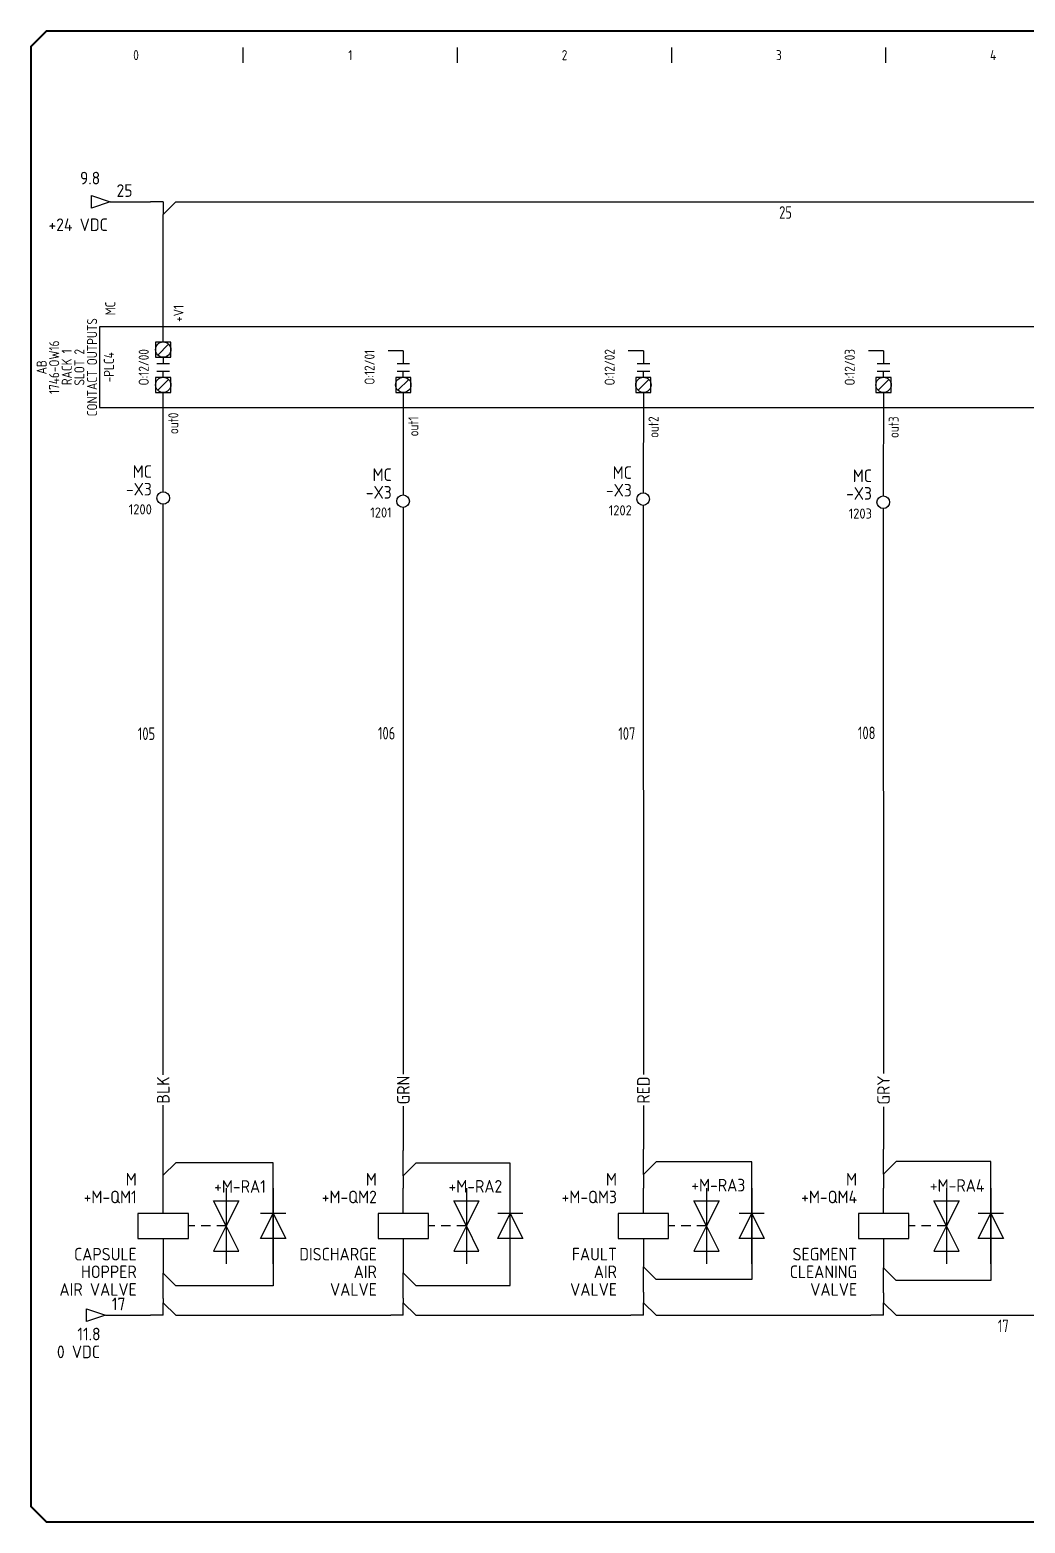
# Model space of a CAD drawing. Header units: millimetres. Extents: x 0 to 840, y 0 to 593.
# Drawn here: x 0 to 395, y 0 to 593 of the extents above; entities that cross this region are included whole.
import ezdxf
from ezdxf.enums import TextEntityAlignment as Align

# ---------------------------------------------------------------- set-up
doc = ezdxf.new("R2010")
doc.units = ezdxf.units.MM
doc.header["$LTSCALE"] = 10
doc.header["$MEASUREMENT"] = 0
for name, color, linetype in [('BLK_0.5mm^2', 7, 'Continuous'), ('BLK_0.75mm^2', 7, 'Continuous'), ('BLU_1.0mm^2', 5, 'Continuous'), ('DESC', 150, 'Continuous'), ('GRN_0.5mm^2', 3, 'Continuous'), ('GRN_2.5mm^2', 3, 'Continuous'), ('GRY_0.5mm^2', 9, 'Continuous'), ('LOC', 8, 'Continuous'), ('MISC', 7, 'Continuous'), ('RED_0.5mm^2', 1, 'Continuous'), ('SYMS', 7, 'Continuous'), ('TAGS', 150, 'Continuous'), ('TERMS', 123, 'Continuous'), ('TITLE', 7, 'Continuous'), ('WIRENO', 72, 'Continuous'), ('WIREREF_DEST', 52, 'Continuous'), ('XREF', 7, 'Continuous')]:
    doc.layers.add(name, color=color, linetype=linetype)
doc.styles.add('ITALIC', font='ITALIC')
doc.styles.add('SIMPLEX', font='simplex')
doc.styles.add('WD_IEC', font='isocp2.shx', dxfattribs={"width": 0.9, "height": 4})

# ---------------------------------------------------------------- blocks, each defined once
blk = doc.blocks.new('PLCIO_2375$$1')
at = {"layer": 'SYMS'}
for p, q in [((70, 16), (70, -16)), ((774, 16), (70, 16)), ((774, 3.59), (774, 16)), ((92.25, 10), (92.25, 4)), ((98.25, 10), (92.25, 10)), ((93.1, 4.85), (97.4, 9.15)), ((98.25, 4), (98.25, 10)), ((190.5, 6.5), (184.5, 6.5)), ((190.5, 6.5), (190.5, 1.5)), ((285.75, 6.5), (279.75, 6.5)), ((285.75, 6.5), (285.75, 1.5)), ((381, 6.5), (375, 6.5)), ((381, 6.5), (381, 1.5)), ((476.25, 6.5), (470.25, 6.5)), ((476.25, 6.5), (476.25, 1.5)), ((571.5, 6.5), (565.5, 6.5)), ((571.5, 6.5), (571.5, 1.5)), ((666.75, 6.5), (660.75, 6.5)), ((666.75, 6.5), (666.75, 1.5)), ((762, 6.5), (756, 6.5)), ((762, 6.5), (762, 1.5)), ((92.25, 4), (98.25, 4)), ((92.75, 1.5), (97.75, 1.5)), ((95.25, 4), (95.25, 1.5)), ((188, 1.5), (193, 1.5)), ((283.25, 1.5), (288.25, 1.5)), ((378.5, 1.5), (383.5, 1.5)), ((473.75, 1.5), (478.75, 1.5)), ((569, 1.5), (574, 1.5)), ((664.25, 1.5), (669.25, 1.5)), ((759.5, 1.5), (764.5, 1.5)), ((772.3, 1.89), (774, 3.59)), ((775.7, -1.5), (772.3, 1.89)), ((92.25, -4), (92.25, -10)), ((98.25, -4), (92.25, -4)), ((92.75, -1.5), (97.75, -1.5)), ((93.1, -9.15), (97.4, -4.85)), ((95.25, -4), (95.25, -1.5)), ((98.25, -10), (98.25, -4)), ((187.5, -4), (187.5, -10)), ((193.5, -4), (187.5, -4)), ((188, -1.5), (193, -1.5)), ((188.35, -9.15), (192.65, -4.85)), ((190.5, -4), (190.5, -1.5)), ((193.5, -10), (193.5, -4)), ((282.75, -4), (282.75, -10)), ((288.75, -4), (282.75, -4)), ((283.25, -1.5), (288.25, -1.5)), ((283.6, -9.15), (287.9, -4.85)), ((285.75, -4), (285.75, -1.5)), ((288.75, -10), (288.75, -4)), ((378, -4), (378, -10)), ((384, -4), (378, -4)), ((378.5, -1.5), (383.5, -1.5)), ((378.85, -9.15), (383.15, -4.85)), ((381, -4), (381, -1.5)), ((384, -10), (384, -4)), ((473.25, -4), (473.25, -10)), ((479.25, -4), (473.25, -4)), ((473.75, -1.5), (478.75, -1.5)), ((474.1, -9.15), (478.4, -4.85)), ((476.25, -4), (476.25, -1.5)), ((479.25, -10), (479.25, -4)), ((568.5, -4), (568.5, -10)), ((574.5, -4), (568.5, -4)), ((569, -1.5), (574, -1.5)), ((569.35, -9.15), (573.65, -4.85)), ((571.5, -4), (571.5, -1.5)), ((574.5, -10), (574.5, -4)), ((663.75, -4), (663.75, -10)), ((669.75, -4), (663.75, -4)), ((664.25, -1.5), (669.25, -1.5)), ((664.6, -9.15), (668.9, -4.85)), ((666.75, -4), (666.75, -1.5)), ((669.75, -10), (669.75, -4)), ((759, -4), (759, -10)), ((765, -4), (759, -4)), ((759.5, -1.5), (764.5, -1.5)), ((759.85, -9.15), (764.15, -4.85)), ((762, -4), (762, -1.5)), ((765, -10), (765, -4)), ((774, -3.2), (775.7, -1.5)), ((774, -16), (774, -3.2)), ((92.25, -10), (98.25, -10)), ((187.5, -10), (193.5, -10)), ((282.75, -10), (288.75, -10)), ((378, -10), (384, -10)), ((473.25, -10), (479.25, -10)), ((568.5, -10), (574.5, -10)), ((663.75, -10), (669.75, -10)), ((759, -10), (765, -10)), ((70, -16), (774, -16))]:
    blk.add_line(p, q, dxfattribs=at)
for centre in [(95.25, 7), (95.25, -7), (190.5, -7), (285.75, -7), (381, -7), (476.25, -7), (571.5, -7), (666.75, -7), (762, -7)]:
    blk.add_circle(centre, 3.04, dxfattribs=at)
at = {"layer": 'SYMS', "style": 'WD_IEC', "width": 0.9}
blk.add_attdef('TERMDESC02R', text='', height=4, rotation=90, dxfattribs=at).set_placement((99.33, 18), align=Align.TOP_LEFT)
for tag, p in [('DESCA02', (92.25, 22)), ('DESCB02', (97.25, 22)), ('DESCC02', (102.25, 22)), ('DESCD02', (107.25, 22)), ('DESCE02', (112.25, 22)), ('DESCA03', (187.5, 22)), ('DESCB03', (192.5, 22)), ('DESCC03', (197.5, 22)), ('DESCD03', (202.5, 22)), ('DESCE03', (207.5, 22)), ('DESCA04', (282.75, 22)), ('DESCB04', (287.75, 22)), ('DESCC04', (292.75, 22)), ('DESCD04', (297.75, 22)), ('DESCE04', (302.75, 22)), ('DESCA05', (378, 22)), ('DESCB05', (383, 22)), ('DESCC05', (388, 22)), ('DESCD05', (393, 22)), ('DESCE05', (398, 22)), ('DESCA06', (473.25, 22)), ('DESCB06', (478.25, 22)), ('DESCC06', (483.25, 22)), ('DESCD06', (488.25, 22)), ('DESCE06', (493.25, 22)), ('DESCA07', (568.5, 22)), ('DESCB07', (573.5, 22)), ('DESCC07', (578.5, 22)), ('DESCD07', (583.5, 22)), ('DESCE07', (588.5, 22)), ('DESCA08', (663.75, 22)), ('DESCB08', (668.75, 22)), ('DESCC08', (673.75, 22)), ('DESCD08', (678.75, 22)), ('DESCE08', (683.75, 22)), ('DESCA09', (759, 22)), ('DESCB09', (764, 22)), ('DESCC09', (769, 22)), ('DESCD09', (774, 22)), ('DESCE09', (779, 22))]:
    blk.add_attdef(tag, p, '', height=4, rotation=90, dxfattribs=at)
at = {"layer": 'SYMS', "style": 'WD_IEC'}
for tag, width, p in [('TERM02R', 0.9, (89.25, 8.5)), ('INST', 0.8, (-47, 0)), ('LOC', 0.8, (-42, 0)), ('MFG', 0.8, (49, 0)), ('CAT', 0.8, (54, 0)), ('LINE1', 0.9, (59, 0)), ('LINE2', 0.9, (64, 0)), ('DESC', 0.9, (69.05, 0)), ('TAG', 0.8, (75.71, 0)), ('TERM02L', 0.9, (89.25, -8.5)), ('TERM03', 0.9, (184.5, -10)), ('TERM04', 0.9, (279.75, -10)), ('TERM05', 0.9, (375, -10)), ('TERM06', 0.9, (470.25, -10)), ('TERM07', 0.9, (565.5, -10)), ('TERM08', 0.9, (660.75, -10)), ('TERM09', 0.9, (756, -10))]:
    blk.add_attdef(tag, text='', height=4, rotation=90, dxfattribs=dict(at, width=width)).set_placement(p, align=Align.CENTER)
at = {"layer": 'SYMS', "style": 'WD_IEC', "width": 0.9, "flags": 1}
for tag, p in [('X2TERM02R', (95.25, 10)), ('X8TERM02L', (95.25, -10)), ('X8TERM03L', (190.5, -10)), ('X8TERM04L', (285.75, -10)), ('X8TERM05L', (381, -10)), ('X8TERM06L', (476.25, -10)), ('X8TERM07L', (571.5, -10)), ('X8TERM08L', (666.75, -10)), ('X8TERM09L', (762, -10))]:
    blk.add_attdef(tag, text='', height=0.64, rotation=90, dxfattribs=at).set_placement(p, align=Align.RIGHT)
at = {"layer": 'SYMS', "style": 'WD_IEC', "width": 0.8}
blk.add_attdef('TAGA02', text='', height=4, rotation=90, dxfattribs=at).set_placement((100.25, 0), align=Align.TOP_CENTER)
for tag, p in [('TAGA03', (185.5, 0)), ('TAGA04', (280.75, 0)), ('TAGA05', (376, 0)), ('TAGA06', (471.25, 0)), ('TAGA07', (566.5, 0)), ('TAGA08', (661.75, 0)), ('TAGA09', (757, 0))]:
    blk.add_attdef(tag, text='', height=4, rotation=90, dxfattribs=at).set_placement(p, align=Align.MIDDLE_CENTER)
at = {"layer": 'SYMS', "linetype": 'Continuous', "style": 'WD_IEC', "width": 0.9, "flags": 9}
blk.add_attdef('ASSYCODE', text='', height=0.64, rotation=90, dxfattribs=at).set_placement((51.72, -7.36), align=Align.CENTER)
at = {"layer": 'SYMS', "style": 'WD_IEC', "width": 0.9}
for tag, p in [('TERMDESC03', (192.5, -11.5)), ('TERMDESC04', (287.75, -11.5)), ('TERMDESC05', (383, -11.5)), ('TERMDESC06', (478.25, -11.5)), ('TERMDESC07', (573.5, -11.5)), ('TERMDESC08', (668.75, -11.5)), ('TERMDESC09', (764, -11.5)), ('TERMDESC02L', (97.25, -18))]:
    blk.add_attdef(tag, text='', height=4, rotation=90, dxfattribs=at).set_placement(p, align=Align.TOP_RIGHT)
blk = doc.blocks.new('acade_title')
at = {"layer": 'SYMS'}
for p, q in [((85, 580), (85, 586)), ((170, 580), (170, 586)), ((255, 580), (255, 586)), ((340, 580), (340, 586))]:
    blk.add_line(p, q, dxfattribs=at)
at = {"layer": 'TITLE', "const_width": 0.784}
blk.add_lwpolyline([(765.79, 7.07), (765.79, 586.36), (759.5, 592.64), (7.07, 592.64), (0.79, 586.36), (0.79, 7.07), (7.07, 0.79), (759.5, 0.79)], close=True, dxfattribs=at)
at = {"layer": 'SYMS', "style": 'WD_IEC', "width": 0.9}
for s, p in [('0', (42.5, 581)), ('1', (127.5, 581)), ('2', (212.5, 581)), ('3', (297.5, 581)), ('4', (382.5, 581))]:
    blk.add_text(s, height=4, dxfattribs=at).set_placement(p, align=Align.CENTER)
at = {"layer": 'TITLE', "color": 1, "style": 'ITALIC'}
for tag, height, p in [('TITLE#1', 3, (806.47, 85.58)), ('TITLE#2', 3, (806.47, 80.5)), ('TITLE#3', 3, (806.47, 75.41)), ('TITLE#4', 3, (806.47, 70.33)), ('DWG#', 4, (806.47, 20.76))]:
    blk.add_attdef(tag, text='', height=height, dxfattribs=at).set_placement(p, align=Align.CENTER)
at = {"layer": 'TITLE', "color": 1, "style": 'SIMPLEX'}
blk.add_attdef('CAD#', (772.63, 49.19), '', height=2.5, rotation=90, dxfattribs=at)
at = {"layer": 'TITLE', "color": 1}
for tag, p, height, style in [('ENGINEER', (783.37, 49.19), 2.5, 'ITALIC'), ('CHKDBY', (813.2, 49.2), 2.5, 'ITALIC'), ('JOB#', (789.06, 41.3), 2.5, 'SIMPLEX'), ('DRAWNBY', (814.95, 41.3), 2.5, 'ITALIC'), ('SCALE', (786.29, 33.76), 2.5, 'SIMPLEX'), ('DATE', (812.8, 33.76), 2.5, 'SIMPLEX'), ('SHTS', (815.9, 6.29), 4, 'ITALIC')]:
    blk.add_attdef(tag, p, '', height=height, dxfattribs=dict(at, style=style))
at = {"layer": 'TITLE', "color": 1, "style": 'ITALIC'}
blk.add_attdef('SH#', text='', height=4, dxfattribs=at).set_placement((799.54, 6.29), align=Align.RIGHT)
at = {"layer": 'TITLE', "color": 7, "flags": 9}
blk.add_attdef('WD_TB', (782.91, 0.79), '', height=3.14, dxfattribs=at)
blk = doc.blocks.new('VSV1')
for p, q in [((0, 2.5), (0, 7.5)), ((12.5, 7.5), (12.5, -7.5)), ((12.5, 0), (10, 5)), ((10, 5), (15, 5)), ((15, 5), (12.5, 0)), ((6.25, 0), (5, 0)), ((9.38, 0), (7.5, 0)), ((12.5, 0), (10, -5)), ((12.5, 0), (10.62, 0)), ((15, -5), (12.5, 0)), ((0, -2.5), (0, -7.5)), ((10, -5), (15, -5))]:
    blk.add_line(p, q)
blk.add_lwpolyline([(-5, 2.5), (-5, -2.5), (5, -2.5), (5, 2.5)], close=True)
at = {"style": 'WD_IEC'}
for tag, p in [('INST', (-5.25, 11.5)), ('LOC', (-5.25, 8)), ('TAG1', (-5.25, 4.5)), ('DESC1', (-5.25, -6.85)), ('DESC2', (-5.25, -10.35)), ('DESC3', (-5.25, -13.85))]:
    blk.add_attdef(tag, text='', height=2.5, dxfattribs=at).set_placement(p, align=Align.RIGHT)
blk.add_attdef('TERM01', text='', height=2, rotation=90, dxfattribs=at).set_placement((-1, 7.5), align=Align.RIGHT)
at = {"style": 'WD_IEC', "flags": 1}
for tag, p, height in [('X2TERM01', (0, 7.5), 0.32), ('X4LINK', (-5, 0), 0.32), ('X1LINK', (12.5, 0), 0.32), ('ASSYCODE', (1, -4), 1), ('FAMILY', (1, -5.5), 1), ('X8TERM02', (0, -7.5), 0.32), ('CATDESC', (1, -7), 1)]:
    blk.add_attdef(tag, p, '', height=height, dxfattribs=at)
at = {"style": 'WD_IEC', "flags": 9}
for tag, p in [('MFG', (-6, 1)), ('CAT', (-6, -1.5))]:
    blk.add_attdef(tag, text='', height=1.5, dxfattribs=at).set_placement(p, align=Align.RIGHT)
at = {"style": 'WD_IEC'}
blk.add_attdef('TERM02', (-1, -7.5), '', height=2, rotation=90, dxfattribs=at)
at = {"lineweight": 9, "style": 'WD_IEC'}
for tag, p in [('NO', (-5.5, -16.5)), ('NC', (-5.5, -20))]:
    blk.add_attdef(tag, text='', height=2.5, dxfattribs=at).set_placement(p, align=Align.TOP_RIGHT)
for tag, p in [('XREFNO', (-4, -16.5)), ('XREFNC', (-4, -20)), ('WDTAGALT', (-3.88, -23.13))]:
    blk.add_attdef(tag, text='', height=2.5, dxfattribs=at).set_placement(p, align=Align.TOP_LEFT)
blk = doc.blocks.new('VDI1')
for p, q in [((0, 7.5), (0, -7.5)), ((0, -2.5), (-2.5, 2.5)), ((-2.5, 2.5), (2.5, 2.5)), ((2.5, 2.5), (0, -2.5)), ((-2.5, -2.5), (2.5, -2.5))]:
    blk.add_line(p, q)
at = {"style": 'WD_IEC'}
for tag, p in [('INST', (-5.5, 10.25)), ('LOC', (-5.5, 6.75)), ('TAG1', (-5.5, 3.25)), ('DESC1', (-5.5, -6.35)), ('DESC2', (-5.5, -9.85)), ('DESC3', (-5.5, -13.35))]:
    blk.add_attdef(tag, text='', height=2.5, dxfattribs=at).set_placement(p, align=Align.RIGHT)
blk.add_attdef('TERM01', text='', height=2, rotation=90, dxfattribs=at).set_placement((-1, 7.5), align=Align.RIGHT)
at = {"style": 'WD_IEC', "flags": 1}
for tag, p, height in [('X2TERM01', (0, 7.5), 0.32), ('ASSYCODE', (1, -4), 1), ('FAMILY', (1, -5.5), 1), ('X8TERM02', (0, -7.5), 0.32), ('WDBLKNAM', (1, -8.5), 1), ('CATDESC', (1, -7), 1)]:
    blk.add_attdef(tag, p, '', height=height, dxfattribs=at)
at = {"style": 'WD_IEC', "flags": 9}
for tag, p in [('MFG', (-5.5, -0.25)), ('CAT', (-5.5, -2.75))]:
    blk.add_attdef(tag, text='', height=1.5, dxfattribs=at).set_placement(p, align=Align.RIGHT)
at = {"style": 'WD_IEC'}
blk.add_attdef('TERM02', (-1, -7.5), '', height=2, rotation=90, dxfattribs=at)
blk = doc.blocks.new('VT0_LGENERIC')
at = {"style": 'WD_IEC'}
blk.add_attdef('COLOR', text='', height=2.5, rotation=90, dxfattribs=at).set_placement((0, 0), align=Align.MIDDLE_CENTER)
at = {"style": 'WD_IEC', "flags": 1}
for tag, p in [('X2TERM01', (0, 4)), ('X8TERM01', (0, -4))]:
    blk.add_attdef(tag, p, '', height=0.16, rotation=90, dxfattribs=at)
at = {"style": 'WD_IEC'}
for tag, p in [('X2_TINY_DOT_DONT_REMOVE', (0, 4)), ('X8_TINY_DOT_DONT_REMOVE', (0, -4))]:
    blk.add_attdef(tag, p, '', height=0.0001, rotation=90, dxfattribs=at)
blk = doc.blocks.new('HA1D3')
blk.add_lwpolyline([(0, 0), (-3.75, -1.25), (-3.75, 1.25)], close=True)
at = {"style": 'WD_IEC'}
for tag, p, height, flags in [('WIRENO', (1.25, 1), 2.5, 8), ('X1TERM01', (0, 0), 0.32, 1)]:
    blk.add_attdef(tag, p, '', height=height, dxfattribs=dict(at, flags=flags))
blk.add_attdef('XREF', text='', height=2.5, dxfattribs=at).set_placement((-5, 0), align=Align.MIDDLE_RIGHT)
at = {"style": 'WD_IEC', "flags": 1}
blk.add_attdef('SIGCODE', text='', height=1, dxfattribs=at).set_placement((-2.5, 1.8), align=Align.RIGHT)
at = {"style": 'WD_IEC'}
blk.add_attdef('DESC1', text='', height=2.5, dxfattribs=at).set_placement((1.25, -1), align=Align.TOP_LEFT)
blk = doc.blocks.new('HT0_821')
for p, q in [((0, -2.5), (0, 2.5)), ((2.5, 0), (0, -2.5))]:
    blk.add_line(p, q)
at = {"style": 'WD_IEC', "flags": 1}
for tag, p in [('X2TERM01', (0, 2.5)), ('WDWSEQ', (1.92, 1.22)), ('X1TERM01', (2.5, 0)), ('X8TERM01', (0, -2.5))]:
    blk.add_attdef(tag, p, '', height=0.4, dxfattribs=at)
blk = doc.blocks.new('HT0_281')
for p in [(0, -2.5), (2.5, 0)]:
    blk.add_line(p, (0, 2.5))
at = {"style": 'WD_IEC', "flags": 1}
for tag, p in [('X2TERM01', (0, 2.5)), ('WDWSEQ', (1.92, 1.22)), ('X1TERM01', (2.5, 0)), ('X8TERM01', (0, -2.5))]:
    blk.add_attdef(tag, p, '', height=0.4, dxfattribs=at)
blk = doc.blocks.new('VT0_281')
for p in [(0, -2.5), (2.5, 0)]:
    blk.add_line(p, (0, 2.5))
at = {"style": 'WD_IEC', "flags": 1}
for tag, p in [('X2TERM01', (0, 2.5)), ('WDWSEQ', (1.92, 1.22)), ('X1TERM01', (2.5, 0)), ('X8TERM01', (0, -2.5))]:
    blk.add_attdef(tag, p, '', height=0.4, dxfattribs=at)
blk = doc.blocks.new('VT0_821')
for p, q in [((0, -2.5), (0, 2.5)), ((2.5, 0), (0, -2.5))]:
    blk.add_line(p, q)
at = {"style": 'WD_IEC', "flags": 1}
for tag, p in [('X2TERM01', (0, 2.5)), ('WDWSEQ', (1.92, 1.22)), ('X1TERM01', (2.5, 0)), ('X8TERM01', (0, -2.5))]:
    blk.add_attdef(tag, p, '', height=0.4, dxfattribs=at)
blk = doc.blocks.new('WD_WNH')
at = {"linetype": 'Continuous', "style": 'WD_IEC', "width": 0.8}
blk.add_attdef('WIRENO', text='', height=2.5, dxfattribs=at).set_placement((0, 0.75), align=Align.CENTER)
at = {"style": 'WD_IEC', "flags": 1}
for tag, p in [('W08USER', (0, 0.375)), ('W04USER', (0, 0.875)), ('W05USER', (0, 0.75)), ('W09USER', (0, 0.25)), ('W03USER', (0, 1)), ('W06USER', (0, 0.625)), ('W07USER', (0, 0.5)), ('W02USER', (0, 1.125)), ('W01USER', (0, 1.25)), ('W10USER', (0, 0.125))]:
    blk.add_attdef(tag, text='', height=0.08, dxfattribs=at).set_placement(p, align=Align.CENTER)
blk = doc.blocks.new('WD_WNV')
at = {"linetype": 'Continuous', "style": 'WD_IEC', "width": 0.8}
blk.add_attdef('WIRENO', text='', height=2.5, dxfattribs=at).set_placement((-1.6, 0), align=Align.MIDDLE_RIGHT)
at = {"style": 'WD_IEC', "flags": 1}
for tag, p in [('W08USER', (-1, 0.375)), ('W04USER', (-1, 0.875)), ('W05USER', (-1, 0.75)), ('W09USER', (-1, 0.25)), ('W03USER', (-1, 1)), ('W06USER', (-1, 0.625)), ('W07USER', (-1, 0.5)), ('W02USER', (-1, 1.125)), ('W01USER', (-1, 1.25)), ('W10USER', (-1, 0.125))]:
    blk.add_attdef(tag, text='', height=0.08, dxfattribs=at).set_placement(p, align=Align.CENTER)
blk = doc.blocks.new('VT0002')
blk.add_circle((0, 0), 1.25)
at = {"style": 'WD_IEC'}
for tag, p in [('INST', (-2.25, 6.5)), ('LOC', (-2.25, 3.5)), ('DESC1', (-2.25, -6.25)), ('DESC2', (-2.25, -9.25)), ('DESC3', (-2.25, -12.25))]:
    blk.add_attdef(tag, text='', height=2.5, dxfattribs=at).set_placement(p, align=Align.RIGHT)
at = {"style": 'WD_IEC', "flags": 1}
for tag, p, height in [('ASSYCODE', (2.75, 10.75), 1), ('CATDESC', (2.75, 9.25), 1), ('MFG', (2.75, 7.25), 1.5), ('CAT', (2.75, 4.75), 1.5), ('X4PIN01', (-1.25, 1), 0.25), ('X4TERM01', (-1.25, 0), 0.25), ('X4TERMDESC01', (-1.25, 0.5), 0.4), ('STRIPSEQ', (0, 0), 0.025), ('X2PIN01', (0, 2.25), 0.25), ('X2TERM01', (0, 1.25), 0.25), ('X8PIN01', (0, -0.25), 0.25), ('X2TERMDESC01', (0, 1.75), 0.4), ('X1PIN01', (1.25, 1), 0.25), ('X1TERM01', (1.25, 0), 0.25), ('X1TERMDESC01', (1.25, 0.5), 0.4), ('LINKTERM', (0, -0.04), 0.025), ('X8TERM01', (0, -1.25), 0.25), ('X8TERMDESC01', (0, -0.75), 0.4)]:
    blk.add_attdef(tag, p, '', height=height, dxfattribs=at)
at = {"style": 'WD_IEC', "flags": 8}
for tag, height, p in [('TAGSTRIP', 2.5, (-2.25, 0.5)), ('TERM01', 2, (-2.25, -3.25))]:
    blk.add_attdef(tag, text='', height=height, dxfattribs=at).set_placement(p, align=Align.RIGHT)
blk = doc.blocks.new('HT0_184')
for p, q in [((0, 0), (-2.5, 0)), ((0, 0), (0, -2.5)), ((0, -2.5), (2.5, 0))]:
    blk.add_line(p, q)
at = {"style": 'WD_IEC', "flags": 1}
for tag, p in [('X4TERM01', (-2.5, 0)), ('X1TERM01', (2.5, 0)), ('X8TERM01', (0, -2.5)), ('WDWSEQ', (1.53, -1.26))]:
    blk.add_attdef(tag, p, '', height=0.4, dxfattribs=at)
blk = doc.blocks.new('VT0_124')
for p, q in [((0, 0), (-2.5, 0)), ((0, 0), (0, 2.5)), ((0, 2.5), (2.5, 0))]:
    blk.add_line(p, q)
at = {"style": 'WD_IEC', "flags": 1}
for tag, p in [('X4TERM01', (-2.5, 0)), ('X2TERM01', (0, 2.5)), ('WDWSEQ', (1.6, 1.48)), ('X1TERM01', (2.5, 0))]:
    blk.add_attdef(tag, p, '', height=0.4, dxfattribs=at)
blk = doc.blocks.new('HT0_124')
for p, q in [((0, 0), (-2.5, 0)), ((0, 0), (0, 2.5)), ((0, 2.5), (2.5, 0))]:
    blk.add_line(p, q)
at = {"style": 'WD_IEC', "flags": 1}
for tag, p in [('X4TERM01', (-2.5, 0)), ('X2TERM01', (0, 2.5)), ('WDWSEQ', (1.6, 1.48)), ('X1TERM01', (2.5, 0))]:
    blk.add_attdef(tag, p, '', height=0.4, dxfattribs=at)

msp = doc.modelspace()

# ---------------------------------------------------------------- linework, layer by layer
at = {"layer": 'BLK_0.5mm^2'}
for p, q in [((53.28, 178.27), (53.28, 404.74)), ((53.28, 148.45), (53.28, 166.25))]:
    msp.add_line(p, q, dxfattribs=at)
at = {"layer": 'BLK_0.75mm^2'}
for p, q in [((96.91, 143.45), (58.28, 143.45)), ((96.91, 103.34), (96.91, 143.45)), ((190.96, 143.24), (153.53, 143.24)), ((190.96, 103.34), (190.96, 143.24)), ((286.73, 143.8), (248.78, 143.8)), ((286.73, 103.34), (286.73, 143.8)), ((381.62, 143.86), (344.03, 143.86)), ((381.62, 103.34), (381.62, 143.86)), ((53.28, 133.34), (53.28, 138.45)), ((148.53, 138.24), (148.53, 133.34)), ((243.78, 138.8), (243.78, 133.34)), ((339.03, 138.86), (339.03, 133.34)), ((96.91, 133.34), (96.91, 94.6)), ((190.96, 94.72), (190.96, 133.34)), ((286.73, 133.34), (286.73, 97.09)), ((381.62, 133.34), (381.62, 96.73)), ((53.28, 103.34), (53.28, 99.6)), ((286.73, 97.09), (248.78, 97.09)), ((381.62, 96.73), (344.03, 96.73)), ((96.91, 94.6), (58.28, 94.6)), ((153.53, 94.72), (190.96, 94.72))]:
    msp.add_line(p, q, dxfattribs=at)
at = {"layer": 'BLU_1.0mm^2'}
for p, q in [((32.28, 524.76), (48.28, 524.76)), ((58.28, 524.76), (716.28, 524.76)), ((53.28, 469.13), (53.28, 519.76))]:
    msp.add_line(p, q, dxfattribs=at)
at = {"layer": 'GRN_0.5mm^2'}
for p, q in [((148.43, 403.49), (148.53, 178.64)), ((148.53, 165.88), (148.53, 148.24))]:
    msp.add_line(p, q, dxfattribs=at)
at = {"layer": 'GRN_2.5mm^2'}
for p, q in [((148.53, 103.34), (148.53, 99.72)), ((243.78, 103.34), (243.78, 102.09)), ((339.03, 103.34), (339.03, 101.73)), ((53.28, 89.6), (53.28, 87.88)), ((148.53, 89.72), (148.53, 87.88)), ((243.78, 92.09), (243.78, 87.88)), ((339.03, 91.73), (339.03, 87.88)), ((30.4, 82.88), (48.28, 82.88)), ((58.28, 82.88), (143.53, 82.88)), ((153.53, 82.88), (238.78, 82.88)), ((248.78, 82.88), (334.03, 82.88)), ((344.03, 82.88), (429.28, 82.88))]:
    msp.add_line(p, q, dxfattribs=at)
at = {"layer": 'GRY_0.5mm^2'}
for p, q in [((53.28, 409.74), (53.28, 449.13)), ((148.53, 449.13), (148.43, 408.49)), ((243.78, 449.13), (243.68, 409.33)), ((339.03, 449.13), (338.93, 408.07)), ((338.93, 403.07), (339.03, 178.89)), ((339.03, 165.63), (339.03, 148.86))]:
    msp.add_line(p, q, dxfattribs=at)
at = {"layer": 'RED_0.5mm^2'}
for p, q in [((243.68, 404.33), (243.78, 178.4)), ((243.78, 166.12), (243.78, 148.8))]:
    msp.add_line(p, q, dxfattribs=at)

# ---------------------------------------------------------------- block references
at = {"layer": 'BLK_0.75mm^2', "xscale": 2, "yscale": 2, "zscale": 2}
for name, p in [('HT0_821', (53.28, 143.45)), ('HT0_821', (148.53, 143.24)), ('HT0_821', (243.78, 143.8)), ('VT0_821', (339.03, 143.86))]:
    msp.add_blockref(name, p, dxfattribs=at)
at = {"layer": 'BLU_1.0mm^2', "xscale": 2, "yscale": 2, "zscale": 2}
msp.add_blockref('HT0_184', (53.28, 524.76), dxfattribs=at)
at = {"layer": 'GRN_2.5mm^2', "xscale": 2, "yscale": 2, "zscale": 2}
for name, p in [('HT0_281', (243.78, 97.09)), ('HT0_281', (339.03, 96.73)), ('VT0_281', (53.28, 94.6)), ('HT0_281', (148.53, 94.72)), ('VT0_124', (53.28, 82.88)), ('HT0_124', (148.53, 82.88)), ('HT0_124', (243.78, 82.88)), ('HT0_124', (339.03, 82.88))]:
    msp.add_blockref(name, p, dxfattribs=at)
at = {"layer": 'SYMS'}
msp.add_blockref('acade_title', (0, 0), dxfattribs=at)
ref = msp.add_blockref('HA1D3', (32.28, 524.76), dxfattribs=dict(at, xscale=2, yscale=2, zscale=2))
ref.add_attrib('XREF', '9.8', dxfattribs={"layer": 'XREF', "height": 5, "style": 'WD_IEC'}).set_placement((28.29, 534.2), align=Align.MIDDLE_RIGHT)
ref.add_attrib('DESC1', '+24 VDC', dxfattribs={"layer": 'DESC', "height": 5, "style": 'WD_IEC'}).set_placement((7.78, 518.19), align=Align.TOP_LEFT)
ref.add_attrib('WIRENO', '25', (34.78, 526.76), dxfattribs={"layer": 'WIREREF_DEST', "height": 5, "style": 'WD_IEC', "flags": 8})
ref = msp.add_blockref('PLCIO_2375$$1', (-41.97, 459.13), dxfattribs=at)
ref.add_attrib('LINE1', 'RACK 1', dxfattribs={"layer": 'MISC', "height": 4, "rotation": 90, "style": 'WD_IEC', "width": 0.9}).set_placement((17.03, 459.13), align=Align.CENTER)
ref.add_attrib('LINE2', 'SLOT 2', dxfattribs={"layer": 'MISC', "height": 4, "rotation": 90, "style": 'WD_IEC', "width": 0.9}).set_placement((22.03, 459.13), align=Align.CENTER)
ref.add_attrib('MFG', 'AB', dxfattribs={"layer": 'MISC', "height": 4, "rotation": 90, "style": 'WD_IEC', "width": 0.9}).set_placement((7.03, 459.13), align=Align.CENTER)
ref.add_attrib('LOC', 'MC', dxfattribs={"layer": 'LOC', "height": 4, "rotation": 90, "style": 'WD_IEC', "width": 0.9}).set_placement((34.27, 482.47), align=Align.CENTER)
ref.add_attrib('CAT', '1746-OW16', dxfattribs={"layer": 'MISC', "height": 4, "rotation": 90, "style": 'WD_IEC', "width": 0.9}).set_placement((12.03, 459.13), align=Align.CENTER)
ref.add_attrib('DESC', 'CONTACT OUTPUTS', dxfattribs={"layer": 'DESC', "height": 4, "rotation": 90, "style": 'WD_IEC', "width": 0.9}).set_placement((27.08, 459.13), align=Align.CENTER)
ref.add_attrib('TAG', '-PLC4', dxfattribs={"layer": 'TAGS', "height": 4, "rotation": 90, "style": 'WD_IEC', "width": 0.9}).set_placement((33.74, 459.13), align=Align.CENTER)
ref.add_attrib('TAGA02', 'O:12/00', dxfattribs={"layer": 'TAGS', "height": 4, "rotation": 90, "style": 'WD_IEC', "width": 0.9}).set_placement((43.56, 459.13), align=Align.TOP_CENTER)
ref.add_attrib('TERMDESC02L', 'out0', dxfattribs={"layer": 'TERMS', "height": 4, "rotation": 90, "style": 'WD_IEC', "width": 0.9}).set_placement((55.28, 441.13), align=Align.TOP_RIGHT)
ref.add_attrib('TERMDESC02R', '+V1', dxfattribs={"layer": 'TERMS', "height": 4, "rotation": 90, "style": 'WD_IEC', "width": 0.9}).set_placement((57.36, 477.13), align=Align.TOP_LEFT)
ref.add_attrib('TAGA03', 'O:12/01', dxfattribs={"layer": 'TAGS', "height": 4, "rotation": 90, "style": 'WD_IEC', "width": 0.9}).set_placement((135.13, 459.13), align=Align.MIDDLE_CENTER)
ref.add_attrib('TERMDESC03', 'out1', dxfattribs={"layer": 'TERMS', "height": 4, "rotation": 90, "style": 'WD_IEC', "width": 0.9}).set_placement((150.53, 439.63), align=Align.TOP_RIGHT)
ref.add_attrib('TAGA04', 'O:12/02', dxfattribs={"layer": 'TAGS', "height": 4, "rotation": 90, "style": 'WD_IEC', "width": 0.9}).set_placement((230.38, 459.13), align=Align.MIDDLE_CENTER)
ref.add_attrib('TERMDESC04', 'out2', dxfattribs={"layer": 'TERMS', "height": 4, "rotation": 90, "style": 'WD_IEC', "width": 0.9}).set_placement((245.78, 439.63), align=Align.TOP_RIGHT)
ref.add_attrib('TAGA05', 'O:12/03', dxfattribs={"layer": 'TAGS', "height": 4, "rotation": 90, "style": 'WD_IEC', "width": 0.9}).set_placement((325.63, 459.13), align=Align.MIDDLE_CENTER)
ref.add_attrib('TERMDESC05', 'out3', dxfattribs={"layer": 'TERMS', "height": 4, "rotation": 90, "style": 'WD_IEC', "width": 0.9}).set_placement((341.03, 439.63), align=Align.TOP_RIGHT)
ref.add_attrib('TAGA06', 'O:12/04', dxfattribs={"layer": 'TAGS', "height": 4, "rotation": 90, "style": 'WD_IEC', "width": 0.9}).set_placement((420.88, 459.13), align=Align.MIDDLE_CENTER)
ref.add_attrib('TERMDESC06', 'out4', dxfattribs={"layer": 'TERMS', "height": 4, "rotation": 90, "style": 'WD_IEC', "width": 0.9}).set_placement((436.28, 439.63), align=Align.TOP_RIGHT)
ref.add_attrib('TAGA07', 'O:12/05', dxfattribs={"layer": 'TAGS', "height": 4, "rotation": 90, "style": 'WD_IEC', "width": 0.9}).set_placement((516.13, 459.13), align=Align.MIDDLE_CENTER)
ref.add_attrib('TERMDESC07', 'out5', dxfattribs={"layer": 'TERMS', "height": 4, "rotation": 90, "style": 'WD_IEC', "width": 0.9}).set_placement((531.53, 439.63), align=Align.TOP_RIGHT)
ref.add_attrib('TAGA08', 'O:12/06', dxfattribs={"layer": 'TAGS', "height": 4, "rotation": 90, "style": 'WD_IEC', "width": 0.9}).set_placement((611.38, 459.13), align=Align.MIDDLE_CENTER)
ref.add_attrib('TERMDESC08', 'out6', dxfattribs={"layer": 'TERMS', "height": 4, "rotation": 90, "style": 'WD_IEC', "width": 0.9}).set_placement((626.78, 439.63), align=Align.TOP_RIGHT)
ref.add_attrib('TAGA09', 'O:12/07', dxfattribs={"layer": 'TAGS', "height": 4, "rotation": 90, "style": 'WD_IEC', "width": 0.9}).set_placement((706.63, 459.13), align=Align.MIDDLE_CENTER)
ref.add_attrib('TERMDESC09', 'out7', dxfattribs={"layer": 'TERMS', "height": 4, "rotation": 90, "style": 'WD_IEC', "width": 0.9}).set_placement((722.03, 439.63), align=Align.TOP_RIGHT)
ref = msp.add_blockref('VT0002', (53.28, 407.24), dxfattribs=dict(at, xscale=2, yscale=2, zscale=2))
ref.add_attrib('TERM01', '1200', dxfattribs={"layer": 'TERMS', "height": 4, "style": 'WD_IEC', "flags": 8}).set_placement((48.78, 400.74), align=Align.RIGHT)
ref.add_attrib('LOC', 'MC', dxfattribs={"layer": 'LOC', "height": 5, "style": 'WD_IEC'}).set_placement((48.78, 415.24), align=Align.RIGHT)
ref.add_attrib('TAGSTRIP', '-X3', dxfattribs={"layer": 'TAGS', "height": 5, "style": 'WD_IEC', "flags": 8}).set_placement((48.78, 408.24), align=Align.RIGHT)
ref = msp.add_blockref('VT0002', (148.43, 405.99), dxfattribs=dict(at, xscale=2, yscale=2, zscale=2))
ref.add_attrib('TERM01', '1201', dxfattribs={"layer": 'TERMS', "height": 4, "style": 'WD_IEC', "flags": 8}).set_placement((143.93, 399.49), align=Align.RIGHT)
ref.add_attrib('LOC', 'MC', dxfattribs={"layer": 'LOC', "height": 5, "style": 'WD_IEC'}).set_placement((143.93, 413.99), align=Align.RIGHT)
ref.add_attrib('TAGSTRIP', '-X3', dxfattribs={"layer": 'TAGS', "height": 5, "style": 'WD_IEC', "flags": 8}).set_placement((143.93, 406.99), align=Align.RIGHT)
ref = msp.add_blockref('VT0002', (243.68, 406.83), dxfattribs=dict(at, xscale=2, yscale=2, zscale=2))
ref.add_attrib('TERM01', '1202', dxfattribs={"layer": 'TERMS', "height": 4, "style": 'WD_IEC', "flags": 8}).set_placement((239.18, 400.33), align=Align.RIGHT)
ref.add_attrib('LOC', 'MC', dxfattribs={"layer": 'LOC', "height": 5, "style": 'WD_IEC'}).set_placement((239.18, 414.83), align=Align.RIGHT)
ref.add_attrib('TAGSTRIP', '-X3', dxfattribs={"layer": 'TAGS', "height": 5, "style": 'WD_IEC', "flags": 8}).set_placement((239.18, 407.83), align=Align.RIGHT)
ref = msp.add_blockref('VT0002', (338.93, 405.57), dxfattribs=dict(at, xscale=2, yscale=2, zscale=2))
ref.add_attrib('TERM01', '1203', dxfattribs={"layer": 'TERMS', "height": 4, "style": 'WD_IEC', "flags": 8}).set_placement((334.43, 399.07), align=Align.RIGHT)
ref.add_attrib('LOC', 'MC', dxfattribs={"layer": 'LOC', "height": 5, "style": 'WD_IEC'}).set_placement((334.43, 413.57), align=Align.RIGHT)
ref.add_attrib('TAGSTRIP', '-X3', dxfattribs={"layer": 'TAGS', "height": 5, "style": 'WD_IEC', "flags": 8}).set_placement((334.43, 406.57), align=Align.RIGHT)
ref = msp.add_blockref('VT0_LGENERIC', (53.28, 172.26), dxfattribs=dict(at, xscale=2, yscale=2, zscale=2))
ref.add_attrib('COLOR', 'BLK', dxfattribs={"layer": 'MISC', "height": 5, "rotation": 90, "style": 'WD_IEC'}).set_placement((53.28, 172.26), align=Align.MIDDLE_CENTER)
ref = msp.add_blockref('VT0_LGENERIC', (148.53, 172.26), dxfattribs=dict(at, xscale=2, yscale=2, zscale=2))
ref.add_attrib('COLOR', 'GRN', dxfattribs={"layer": 'MISC', "height": 5, "rotation": 90, "style": 'WD_IEC'}).set_placement((148.53, 172.26), align=Align.MIDDLE_CENTER)
ref = msp.add_blockref('VT0_LGENERIC', (243.78, 172.26), dxfattribs=dict(at, xscale=2, yscale=2, zscale=2))
ref.add_attrib('COLOR', 'RED', dxfattribs={"layer": 'MISC', "height": 5, "rotation": 90, "style": 'WD_IEC'}).set_placement((243.78, 172.26), align=Align.MIDDLE_CENTER)
ref = msp.add_blockref('VT0_LGENERIC', (339.03, 172.26), dxfattribs=dict(at, xscale=2, yscale=2, zscale=2))
ref.add_attrib('COLOR', 'GRY', dxfattribs={"layer": 'MISC', "height": 5, "rotation": 90, "style": 'WD_IEC'}).set_placement((339.03, 172.26), align=Align.MIDDLE_CENTER)
ref = msp.add_blockref('VSV1', (53.28, 118.34), dxfattribs=dict(at, xscale=2, yscale=2, zscale=2))
ref.add_attrib('DESC3', 'AIR VALVE', dxfattribs={"layer": 'DESC', "height": 5, "style": 'WD_IEC'}).set_placement((42.78, 90.64), align=Align.RIGHT)
ref.add_attrib('DESC2', 'HOPPER', dxfattribs={"layer": 'DESC', "height": 5, "style": 'WD_IEC'}).set_placement((42.78, 97.64), align=Align.RIGHT)
ref.add_attrib('DESC1', 'CAPSULE', dxfattribs={"layer": 'DESC', "height": 5, "style": 'WD_IEC'}).set_placement((42.78, 104.64), align=Align.RIGHT)
ref.add_attrib('LOC', 'M', dxfattribs={"layer": 'LOC', "height": 5, "style": 'WD_IEC'}).set_placement((42.78, 134.34), align=Align.RIGHT)
ref.add_attrib('TAG1', '+M-QM1', dxfattribs={"layer": 'TAGS', "height": 5, "style": 'WD_IEC'}).set_placement((42.78, 127.34), align=Align.RIGHT)
ref = msp.add_blockref('VDI1', (96.91, 118.34), dxfattribs=dict(at, xscale=2, yscale=2, zscale=2, rotation=180))
ref.add_attrib('TAG1', '+M-RA1', dxfattribs={"layer": 'TAGS', "height": 5, "style": 'WD_IEC'}).set_placement((94, 131.52), align=Align.RIGHT)
ref = msp.add_blockref('VSV1', (148.53, 118.34), dxfattribs=dict(at, xscale=2, yscale=2, zscale=2))
ref.add_attrib('DESC3', 'VALVE', dxfattribs={"layer": 'DESC', "height": 5, "style": 'WD_IEC'}).set_placement((138.03, 90.64), align=Align.RIGHT)
ref.add_attrib('DESC2', 'AIR', dxfattribs={"layer": 'DESC', "height": 5, "style": 'WD_IEC'}).set_placement((138.03, 97.64), align=Align.RIGHT)
ref.add_attrib('DESC1', 'DISCHARGE', dxfattribs={"layer": 'DESC', "height": 5, "style": 'WD_IEC'}).set_placement((138.03, 104.64), align=Align.RIGHT)
ref.add_attrib('LOC', 'M', dxfattribs={"layer": 'LOC', "height": 5, "style": 'WD_IEC'}).set_placement((138.03, 134.34), align=Align.RIGHT)
ref.add_attrib('TAG1', '+M-QM2', dxfattribs={"layer": 'TAGS', "height": 5, "style": 'WD_IEC'}).set_placement((138.03, 127.34), align=Align.RIGHT)
ref = msp.add_blockref('VDI1', (190.96, 118.34), dxfattribs=dict(at, xscale=2, yscale=2, zscale=2, rotation=180))
ref.add_attrib('TAG1', '+M-RA2', dxfattribs={"layer": 'TAGS', "height": 5, "style": 'WD_IEC'}).set_placement((187.78, 131.57), align=Align.RIGHT)
ref = msp.add_blockref('VSV1', (243.78, 118.34), dxfattribs=dict(at, xscale=2, yscale=2, zscale=2))
ref.add_attrib('DESC3', 'VALVE', dxfattribs={"layer": 'DESC', "height": 5, "style": 'WD_IEC'}).set_placement((233.28, 90.64), align=Align.RIGHT)
ref.add_attrib('DESC2', 'AIR', dxfattribs={"layer": 'DESC', "height": 5, "style": 'WD_IEC'}).set_placement((233.28, 97.64), align=Align.RIGHT)
ref.add_attrib('DESC1', 'FAULT', dxfattribs={"layer": 'DESC', "height": 5, "style": 'WD_IEC'}).set_placement((233.28, 104.64), align=Align.RIGHT)
ref.add_attrib('LOC', 'M', dxfattribs={"layer": 'LOC', "height": 5, "style": 'WD_IEC'}).set_placement((233.28, 134.34), align=Align.RIGHT)
ref.add_attrib('TAG1', '+M-QM3', dxfattribs={"layer": 'TAGS', "height": 5, "style": 'WD_IEC'}).set_placement((233.28, 127.34), align=Align.RIGHT)
ref = msp.add_blockref('VDI1', (286.73, 118.34), dxfattribs=dict(at, xscale=2, yscale=2, zscale=2, rotation=180))
ref.add_attrib('TAG1', '+M-RA3', dxfattribs={"layer": 'TAGS', "height": 5, "style": 'WD_IEC'}).set_placement((284.18, 132.05), align=Align.RIGHT)
ref = msp.add_blockref('VSV1', (339.03, 118.34), dxfattribs=dict(at, xscale=2, yscale=2, zscale=2))
ref.add_attrib('DESC3', 'VALVE', dxfattribs={"layer": 'DESC', "height": 5, "style": 'WD_IEC'}).set_placement((328.53, 90.64), align=Align.RIGHT)
ref.add_attrib('DESC2', 'CLEANING', dxfattribs={"layer": 'DESC', "height": 5, "style": 'WD_IEC'}).set_placement((328.53, 97.64), align=Align.RIGHT)
ref.add_attrib('DESC1', 'SEGMENT', dxfattribs={"layer": 'DESC', "height": 5, "style": 'WD_IEC'}).set_placement((328.53, 104.64), align=Align.RIGHT)
ref.add_attrib('LOC', 'M', dxfattribs={"layer": 'LOC', "height": 5, "style": 'WD_IEC'}).set_placement((328.53, 134.34), align=Align.RIGHT)
ref.add_attrib('TAG1', '+M-QM4', dxfattribs={"layer": 'TAGS', "height": 5, "style": 'WD_IEC'}).set_placement((328.53, 127.34), align=Align.RIGHT)
ref = msp.add_blockref('VDI1', (381.62, 118.34), dxfattribs=dict(at, xscale=2, yscale=2, zscale=2, rotation=180))
ref.add_attrib('TAG1', '+M-RA4', dxfattribs={"layer": 'TAGS', "height": 5, "style": 'WD_IEC'}).set_placement((379.03, 131.89), align=Align.RIGHT)
ref = msp.add_blockref('HA1D3', (30.4, 82.88), dxfattribs=dict(at, xscale=2, yscale=2, zscale=2))
ref.add_attrib('XREF', '11.8', dxfattribs={"layer": 'XREF', "height": 5, "style": 'WD_IEC'}).set_placement((28.43, 75.44), align=Align.MIDDLE_RIGHT)
ref.add_attrib('DESC1', '0 VDC', dxfattribs={"layer": 'DESC', "height": 5, "style": 'WD_IEC'}).set_placement((11.12, 70.86), align=Align.TOP_LEFT)
ref.add_attrib('WIRENO', '17', (32.9, 84.88), dxfattribs={"layer": 'WIREREF_DEST', "height": 5, "style": 'WD_IEC', "flags": 8})
at = {"layer": 'WIRENO'}
ref = msp.add_blockref('WD_WNH', (300.26, 524.76), dxfattribs=dict(at, xscale=-2, yscale=2, zscale=2, rotation=180))
ref.add_attrib('WIRENO', '25', dxfattribs={"linetype": 'Continuous', "height": 5, "style": 'WD_IEC', "width": 0.8}).set_placement((300.15, 518.06), align=Align.CENTER)
ref = msp.add_blockref('WD_WNV', (53.28, 313.7), dxfattribs=dict(at, xscale=2, yscale=2, zscale=2))
ref.add_attrib('WIRENO', '105', dxfattribs={"linetype": 'Continuous', "height": 5, "style": 'WD_IEC', "width": 0.8}).set_placement((50.08, 313.7), align=Align.MIDDLE_RIGHT)
ref = msp.add_blockref('WD_WNV', (148.53, 313.89), dxfattribs=dict(at, xscale=2, yscale=2, zscale=2))
ref.add_attrib('WIRENO', '106', dxfattribs={"linetype": 'Continuous', "height": 5, "style": 'WD_IEC', "width": 0.8}).set_placement((145.33, 313.89), align=Align.MIDDLE_RIGHT)
ref = msp.add_blockref('WD_WNV', (243.78, 313.77), dxfattribs=dict(at, xscale=2, yscale=2, zscale=2))
ref.add_attrib('WIRENO', '107', dxfattribs={"linetype": 'Continuous', "height": 5, "style": 'WD_IEC', "width": 0.8}).set_placement((240.58, 313.77), align=Align.MIDDLE_RIGHT)
ref = msp.add_blockref('WD_WNV', (339.03, 314.01), dxfattribs=dict(at, xscale=2, yscale=2, zscale=2))
ref.add_attrib('WIRENO', '108', dxfattribs={"linetype": 'Continuous', "height": 5, "style": 'WD_IEC', "width": 0.8}).set_placement((335.83, 314.01), align=Align.MIDDLE_RIGHT)
ref = msp.add_blockref('WD_WNH', (386.65, 82.88), dxfattribs=dict(at, xscale=2, yscale=2, zscale=2))
ref.add_attrib('WIRENO', '17', dxfattribs={"linetype": 'Continuous', "height": 5, "style": 'WD_IEC', "width": 0.8}).set_placement((386.54, 76.18), align=Align.CENTER)

doc.saveas('drawing.dxf')
